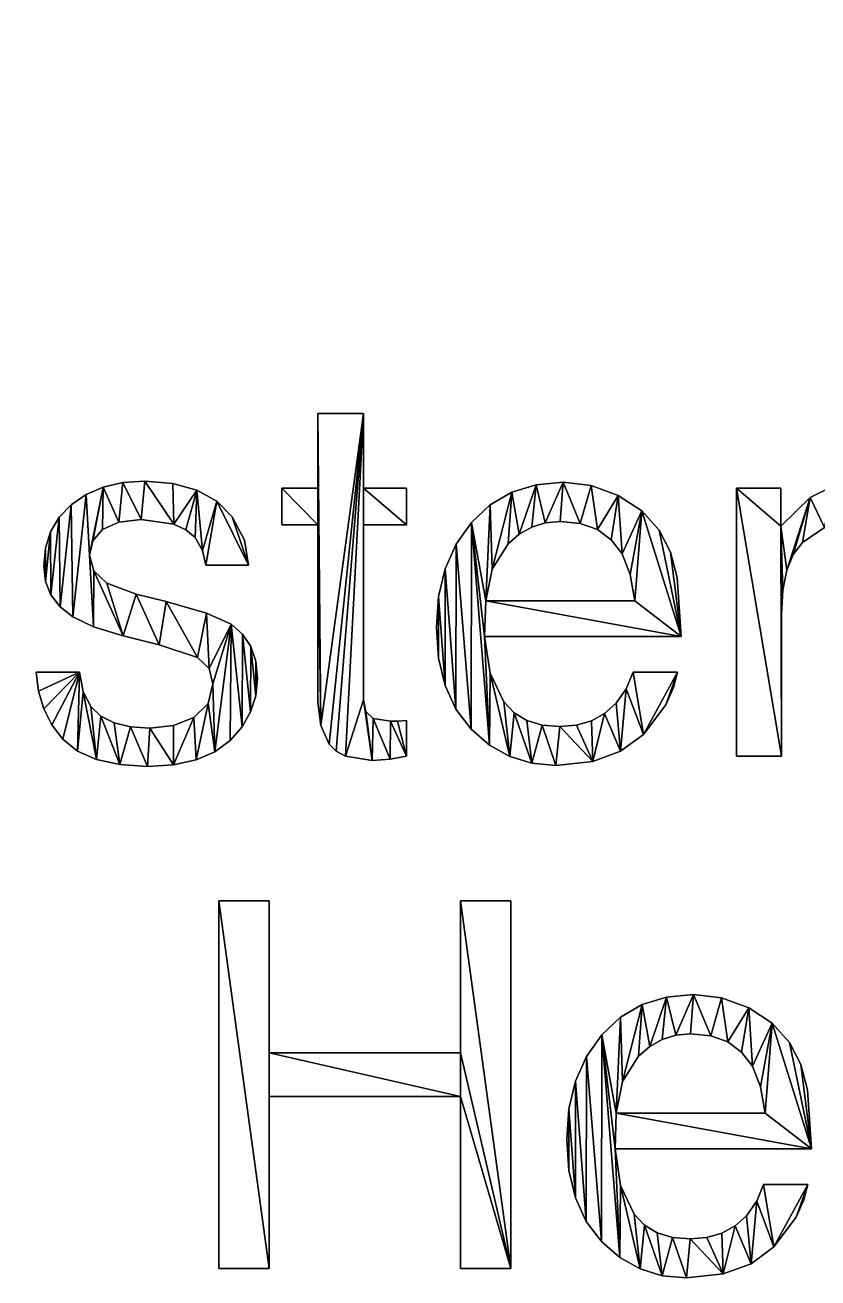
# Model space of a CAD drawing. Extents: x -74 to 237, y -40 to 259.
# Drawn here: x -37.84 to -17.42, y -37.01 to -4.75 of the extents above; entities that cross this region are included whole.
import ezdxf

# ---------------------------------------------------------------- set-up
doc = ezdxf.new("R2010")
doc.units = 0
doc.layers.get('0').update_dxf_attribs({"color": 13, "linetype": 'CONTINUOUS'})

# ---------------------------------------------------------------- blocks, each defined once
blk = doc.blocks.new('GROUP_1')
at = {"color": 178}
for p, q in [((43.294, 22.021, 0.051), (44.467, 22.021, 0.051)), ((43.294, 20.094, 0.051), (43.294, 22.021, 0.051)), ((44.467, 22.021, 0.051), (44.467, 20.094, 0.051)), ((37.322, 19.934, 0.051), (37.766, 20.123, 0.051)), ((37.766, 20.123, 0.051), (38.271, 20.237, 0.051)), ((38.271, 20.237, 0.051), (38.836, 20.275, 0.051)), ((38.836, 20.275, 0.051), (39.561, 20.218, 0.051)), ((39.561, 20.218, 0.051), (40.178, 20.046, 0.051)), ((40.178, 20.046, 0.051), (40.686, 19.76, 0.051)), ((42.36, 19.147, 0.051), (42.36, 20.094, 0.051)), ((42.36, 20.094, 0.051), (43.294, 20.094, 0.051)), ((44.467, 20.094, 0.051), (45.569, 20.094, 0.051)), ((45.569, 20.094, 0.051), (45.569, 19.147, 0.051)), ((48.284, 19.99, 0.051), (48.908, 20.184, 0.051)), ((48.908, 20.184, 0.051), (49.602, 20.249, 0.051)), ((49.602, 20.249, 0.051), (50.325, 20.163, 0.051)), ((50.325, 20.163, 0.051), (51.025, 19.904, 0.051)), ((54.066, 20.094, 0.051), (55.213, 20.094, 0.051)), ((54.066, 13.194, 0.051), (54.066, 20.094, 0.051)), ((55.213, 20.094, 0.051), (55.213, 19.115, 0.051)), ((36.939, 19.669, 0.051), (37.322, 19.934, 0.051)), ((40.686, 19.76, 0.051), (41.085, 19.36, 0.051)), ((47.729, 19.666, 0.051), (48.284, 19.99, 0.051)), ((51.025, 19.904, 0.051), (51.633, 19.509, 0.051)), ((36.63, 19.343, 0.051), (36.939, 19.669, 0.051)), ((41.085, 19.36, 0.051), (41.405, 18.758, 0.051)), ((47.244, 19.212, 0.051), (47.729, 19.666, 0.051)), ((51.633, 19.509, 0.051), (52.076, 19.012, 0.051)), ((36.41, 18.97, 0.051), (36.63, 19.343, 0.051)), ((38.168, 19.22, 0.051), (37.75, 19.031, 0.051)), ((38.746, 19.283, 0.051), (38.168, 19.22, 0.051)), ((39.585, 19.168, 0.051), (38.746, 19.283, 0.051)), ((39.895, 19.025, 0.051), (39.585, 19.168, 0.051)), ((43.294, 19.147, 0.051), (42.36, 19.147, 0.051)), ((45.569, 19.147, 0.051), (44.467, 19.147, 0.051)), ((46.849, 18.654, 0.051), (47.244, 19.212, 0.051)), ((48.796, 19.093, 0.051), (48.477, 18.913, 0.051)), ((49.147, 19.202, 0.051), (48.796, 19.093, 0.051)), ((49.531, 19.238, 0.051), (49.147, 19.202, 0.051)), ((50.048, 19.185, 0.051), (49.531, 19.238, 0.051)), ((50.486, 19.028, 0.051), (50.048, 19.185, 0.051)), ((56.332, 19.078, 0.051), (55.764, 18.696, 0.051)), ((36.277, 18.551, 0.051), (36.41, 18.97, 0.051)), ((37.497, 18.74, 0.051), (37.412, 18.368, 0.051)), ((37.75, 19.031, 0.051), (37.497, 18.74, 0.051)), ((40.131, 18.825, 0.051), (39.895, 19.025, 0.051)), ((40.323, 18.485, 0.051), (40.131, 18.825, 0.051)), ((41.405, 18.758, 0.051), (41.503, 18.11, 0.051)), ((48.477, 18.913, 0.051), (48.191, 18.661, 0.051)), ((50.844, 18.767, 0.051), (50.486, 19.028, 0.051)), ((51.122, 18.4, 0.051), (50.844, 18.767, 0.051)), ((52.076, 19.012, 0.051), (52.366, 18.447, 0.051)), ((36.233, 18.084, 0.051), (36.277, 18.551, 0.051)), ((40.408, 18.11, 0.051), (40.323, 18.485, 0.051)), ((46.567, 18.018, 0.051), (46.849, 18.654, 0.051)), ((48.191, 18.661, 0.051), (47.777, 18.006, 0.051)), ((51.333, 17.873, 0.051), (51.122, 18.4, 0.051)), ((55.764, 18.696, 0.051), (55.529, 18.39, 0.051)), ((36.28, 17.691, 0.051), (36.233, 18.084, 0.051)), ((37.412, 18.368, 0.051), (37.523, 17.962, 0.051)), ((41.503, 18.11, 0.051), (40.408, 18.11, 0.051)), ((55.529, 18.39, 0.051), (55.361, 17.981, 0.051)), ((37.523, 17.962, 0.051), (37.857, 17.646, 0.051)), ((46.398, 17.304, 0.051), (46.567, 18.018, 0.051)), ((47.777, 18.006, 0.051), (47.617, 17.195, 0.051)), ((51.451, 17.195, 0.051), (51.333, 17.873, 0.051)), ((55.361, 17.981, 0.051), (55.26, 17.469, 0.051)), ((36.42, 17.344, 0.051), (36.28, 17.691, 0.051)), ((37.857, 17.646, 0.051), (38.617, 17.363, 0.051)), ((36.654, 17.041, 0.051), (36.42, 17.344, 0.051)), ((46.342, 16.512, 0.051), (46.398, 17.304, 0.051)), ((47.617, 17.195, 0.051), (51.451, 17.195, 0.051)), ((36.981, 16.783, 0.051), (36.654, 17.041, 0.051)), ((37.515, 16.525, 0.051), (36.981, 16.783, 0.051)), ((41.059, 16.59, 0.051), (41.355, 16.336, 0.051)), ((46.398, 15.715, 0.051), (46.342, 16.512, 0.051)), ((41.355, 16.336, 0.051), (41.566, 16.018, 0.051)), ((52.643, 16.274, 0.051), (47.585, 16.274, 0.051)), ((41.566, 16.018, 0.051), (41.693, 15.637, 0.051)), ((40.49, 15.448, 0.051), (40.195, 15.733, 0.051)), ((41.693, 15.637, 0.051), (41.735, 15.192, 0.051)), ((46.566, 15.012, 0.051), (46.398, 15.715, 0.051)), ((36.1, 14.865, 0.051), (36.04, 15.359, 0.051)), ((36.04, 15.359, 0.051), (37.155, 15.359, 0.051)), ((37.155, 15.359, 0.051), (37.253, 14.847, 0.051)), ((40.588, 15.056, 0.051), (40.49, 15.448, 0.051)), ((41.735, 15.192, 0.051), (41.692, 14.747, 0.051)), ((51.232, 14.929, 0.051), (51.406, 15.359, 0.051)), ((51.406, 15.359, 0.051), (52.546, 15.359, 0.051)), ((52.546, 15.359, 0.051), (52.449, 14.957, 0.051)), ((36.234, 14.411, 0.051), (36.1, 14.865, 0.051)), ((37.253, 14.847, 0.051), (37.444, 14.47, 0.051)), ((40.466, 14.547, 0.051), (40.588, 15.056, 0.051)), ((46.845, 14.403, 0.051), (46.566, 15.012, 0.051)), ((50.968, 14.554, 0.051), (51.232, 14.929, 0.051)), ((52.449, 14.957, 0.051), (52.246, 14.512, 0.051)), ((40.099, 14.19, 0.051), (40.466, 14.547, 0.051)), ((41.692, 14.747, 0.051), (41.56, 14.333, 0.051)), ((48.081, 14.589, 0.051), (48.345, 14.312, 0.051)), ((50.674, 14.292, 0.051), (50.968, 14.554, 0.051)), ((36.443, 14, 0.051), (36.234, 14.411, 0.051)), ((37.444, 14.47, 0.051), (37.704, 14.225, 0.051)), ((37.704, 14.225, 0.051), (38.044, 14.05, 0.051)), ((41.56, 14.333, 0.051), (41.342, 13.951, 0.051)), ((44.528, 14.343, 0.051), (44.712, 14.161, 0.051)), ((47.237, 13.887, 0.051), (46.845, 14.403, 0.051)), ((48.345, 14.312, 0.051), (48.672, 14.113, 0.051)), ((50.335, 14.104, 0.051), (50.674, 14.292, 0.051)), ((36.726, 13.629, 0.051), (36.443, 14, 0.051)), ((38.044, 14.05, 0.051), (38.464, 13.945, 0.051)), ((38.464, 13.945, 0.051), (38.965, 13.91, 0.051)), ((38.965, 13.91, 0.051), (39.571, 13.98, 0.051)), ((39.571, 13.98, 0.051), (40.099, 14.19, 0.051)), ((41.342, 13.951, 0.051), (41.036, 13.6, 0.051)), ((43.584, 13.5, 0.051), (43.367, 13.978, 0.051)), ((44.712, 14.161, 0.051), (45.163, 14.09, 0.051)), ((45.163, 14.09, 0.051), (45.343, 14.093, 0.051)), ((45.343, 14.093, 0.051), (45.569, 14.109, 0.051)), ((45.569, 14.109, 0.051), (45.569, 13.194, 0.051)), ((47.71, 13.477, 0.051), (47.237, 13.887, 0.051)), ((48.672, 14.113, 0.051), (49.063, 13.994, 0.051)), ((49.063, 13.994, 0.051), (49.518, 13.955, 0.051)), ((49.518, 13.955, 0.051), (49.949, 13.992, 0.051)), ((49.949, 13.992, 0.051), (50.335, 14.104, 0.051)), ((37.103, 13.324, 0.051), (36.726, 13.629, 0.051)), ((41.036, 13.6, 0.051), (40.641, 13.307, 0.051)), ((37.592, 13.105, 0.051), (37.103, 13.324, 0.051)), ((40.641, 13.307, 0.051), (40.154, 13.098, 0.051)), ((43.762, 13.319, 0.051), (43.584, 13.5, 0.051)), ((44.005, 13.189, 0.051), (43.762, 13.319, 0.051)), ((48.231, 13.184, 0.051), (47.71, 13.477, 0.051)), ((38.193, 12.974, 0.051), (37.592, 13.105, 0.051)), ((38.907, 12.93, 0.051), (38.193, 12.974, 0.051)), ((39.576, 12.972, 0.051), (38.907, 12.93, 0.051)), ((40.154, 13.098, 0.051), (39.576, 12.972, 0.051)), ((44.686, 13.085, 0.051), (44.005, 13.189, 0.051)), ((45.153, 13.111, 0.051), (44.686, 13.085, 0.051)), ((45.569, 13.194, 0.051), (45.153, 13.111, 0.051)), ((48.802, 13.008, 0.051), (48.231, 13.184, 0.051)), ((49.421, 12.95, 0.051), (48.802, 13.008, 0.051)), ((55.226, 13.194, 0.051), (54.066, 13.194, 0.051)), ((40.743, 9.464, 0.051), (42.038, 9.464, 0.051)), ((40.743, 0, 0.051), (40.743, 9.464, 0.051)), ((42.038, 9.464, 0.051), (42.038, 5.554, 0.051)), ((46.961, 5.554, 0.051), (46.961, 9.464, 0.051)), ((46.961, 9.464, 0.051), (48.256, 9.464, 0.051)), ((48.256, 9.464, 0.051), (48.256, 0, 0.051)), ((51.086, 6.471, 0.051), (51.641, 6.795, 0.051)), ((51.641, 6.795, 0.051), (52.265, 6.99, 0.051)), ((52.265, 6.99, 0.051), (52.959, 7.055, 0.051)), ((52.959, 7.055, 0.051), (53.682, 6.968, 0.051)), ((53.682, 6.968, 0.051), (54.382, 6.71, 0.051)), ((50.601, 6.017, 0.051), (51.086, 6.471, 0.051)), ((54.382, 6.71, 0.051), (54.99, 6.315, 0.051)), ((54.99, 6.315, 0.051), (55.433, 5.818, 0.051)), ((50.206, 5.46, 0.051), (50.601, 6.017, 0.051)), ((52.153, 5.899, 0.051), (51.834, 5.719, 0.051)), ((52.504, 6.007, 0.051), (52.153, 5.899, 0.051)), ((52.888, 6.043, 0.051), (52.504, 6.007, 0.051)), ((53.405, 5.991, 0.051), (52.888, 6.043, 0.051)), ((53.843, 5.834, 0.051), (53.405, 5.991, 0.051)), ((54.201, 5.572, 0.051), (53.843, 5.834, 0.051)), ((55.433, 5.818, 0.051), (55.723, 5.252, 0.051)), ((42.038, 5.554, 0.051), (46.961, 5.554, 0.051)), ((51.834, 5.719, 0.051), (51.548, 5.467, 0.051)), ((54.479, 5.206, 0.051), (54.201, 5.572, 0.051)), ((49.924, 4.824, 0.051), (50.206, 5.46, 0.051)), ((51.548, 5.467, 0.051), (51.134, 4.812, 0.051)), ((54.69, 4.679, 0.051), (54.479, 5.206, 0.051)), ((49.755, 4.11, 0.051), (49.924, 4.824, 0.051)), ((51.134, 4.812, 0.051), (50.974, 4.001, 0.051)), ((54.808, 4.001, 0.051), (54.69, 4.679, 0.051)), ((46.961, 4.426, 0.051), (42.038, 4.426, 0.051)), ((42.038, 4.426, 0.051), (42.038, 0, 0.051)), ((46.961, 0, 0.051), (46.961, 4.426, 0.051)), ((49.699, 3.318, 0.051), (49.755, 4.11, 0.051)), ((50.974, 4.001, 0.051), (54.808, 4.001, 0.051)), ((49.755, 2.521, 0.051), (49.699, 3.318, 0.051)), ((56, 3.08, 0.051), (50.942, 3.08, 0.051)), ((49.923, 1.818, 0.051), (49.755, 2.521, 0.051)), ((54.589, 1.735, 0.051), (54.763, 2.165, 0.051)), ((54.763, 2.165, 0.051), (55.903, 2.165, 0.051)), ((55.903, 2.165, 0.051), (55.805, 1.763, 0.051)), ((50.202, 1.208, 0.051), (49.923, 1.818, 0.051)), ((54.324, 1.359, 0.051), (54.589, 1.735, 0.051)), ((55.805, 1.763, 0.051), (55.603, 1.318, 0.051)), ((51.438, 1.395, 0.051), (51.702, 1.117, 0.051)), ((54.031, 1.097, 0.051), (54.324, 1.359, 0.051)), ((50.594, 0.693, 0.051), (50.202, 1.208, 0.051)), ((51.702, 1.117, 0.051), (52.029, 0.919, 0.051)), ((53.691, 0.91, 0.051), (54.031, 1.097, 0.051)), ((51.067, 0.282, 0.051), (50.594, 0.693, 0.051)), ((52.029, 0.919, 0.051), (52.42, 0.8, 0.051)), ((52.42, 0.8, 0.051), (52.875, 0.76, 0.051)), ((52.875, 0.76, 0.051), (53.306, 0.798, 0.051)), ((53.306, 0.798, 0.051), (53.691, 0.91, 0.051)), ((51.588, -0.01, 0.051), (51.067, 0.282, 0.051)), ((42.038, 0, 0.051), (40.743, 0, 0.051)), ((48.256, 0, 0.051), (46.961, 0, 0.051)), ((52.159, -0.186, 0.051), (51.588, -0.01, 0.051)), ((52.778, -0.245, 0.051), (52.159, -0.186, 0.051))]:
    blk.add_line(p, q, dxfattribs=at)
for points in [[(55.213, 19.115, 0.051), (55.961, 19.856, 0.051), (56.573, 20.151, 0.051)], [(43.367, 13.978, 0.051), (43.294, 14.58, 0.051), (43.294, 19.147, 0.051)], [(44.467, 19.147, 0.051), (44.467, 14.644, 0.051), (44.528, 14.343, 0.051)], [(52.366, 18.447, 0.051), (52.54, 17.794, 0.051), (52.643, 16.274, 0.051)], [(55.26, 17.469, 0.051), (55.226, 16.854, 0.051), (55.226, 13.194, 0.051)], [(38.617, 17.363, 0.051), (39.384, 17.176, 0.051), (40.427, 16.878, 0.051), (41.059, 16.59, 0.051)], [(40.195, 15.733, 0.051), (39.203, 16.061, 0.051), (38.282, 16.293, 0.051), (37.515, 16.525, 0.051)], [(47.585, 16.274, 0.051), (47.725, 15.328, 0.051), (48.081, 14.589, 0.051)], [(52.246, 14.512, 0.051), (51.676, 13.749, 0.051), (51.085, 13.317, 0.051)], [(51.085, 13.317, 0.051), (50.368, 13.053, 0.051), (49.421, 12.95, 0.051)], [(55.723, 5.252, 0.051), (55.896, 4.6, 0.051), (56, 3.08, 0.051)], [(50.942, 3.08, 0.051), (51.082, 2.133, 0.051), (51.438, 1.395, 0.051)], [(55.603, 1.318, 0.051), (55.033, 0.554, 0.051), (54.442, 0.122, 0.051)], [(54.442, 0.122, 0.051), (53.725, -0.142, 0.051), (52.778, -0.245, 0.051)]]:
    blk.add_polyline3d(points, dxfattribs=at)
mesh = blk.add_polyface()
corners = [(29.544, 103.639, 0), (53.445, 110.336, 0), (114.584, 103.639, 0), (34.664, 119.937, 0), (34.447, 120.09, 0), (34.259, 120.278, 0), (34.107, 120.495, 0), (62.053, 110.336, 0), (62.054, 120.765, 0), (77.318, 120.359, 0), (85.926, 120.359, 0), (88.269, 36.96, 0), (106.48, 32.462, 0), (88.158, 32.463, 0), (90.145, 39.485, 0), (98.654, 38.949, 0), (98.654, 45.949, 0), (127.995, 25.795, 0), (106.48, 7.449, 0), (98.957, 60.282, 0), (30.746, 50.864, 0), (29.544, 60.282, 0), (39.255, 50.864, 0), (53.447, 52.625, 0), (39.255, 45.891, 0), (51.303, 39.485, 0), (62.054, 52.625, 0), (62.056, 47.283, 0), (64.754, 39.485, 0), (76.694, 39.485, 0), (98.957, 58.341, 0), (130.021, 53.059, 0), (130.021, 58.341, 0), (62.878, 36.96, 0), (78.191, 32.463, 0), (62.767, 32.463, 0), (78.312, 37.022, 0), (24.22, 121.172, 0), (27.833, 143.627), (24.494, 42.269, 0), (27.106, 32.436, 0), (30.746, 45.891, 0), (52.8, 32.463, 0), (52.921, 37.022, 0), (53.447, 47.283, 0), (14.919, 87.125, 0), (15.711, 121.172, 0), (20.742, 58.916, 0), (15.711, 126.144, 0)]
mesh.append_faces([[corners[k] for k in face] for face in [(11, 12, 13), (31, 30, 32), (33, 34, 35), (34, 29, 36), (42, 25, 43)]], dxfattribs={"vtx0": -1})
mesh.append_faces([[corners[k] for k in face] for face in [(0, 1, 2), (3, 0, 4), (4, 0, 5), (5, 0, 6), (15, 14, 16), (12, 17, 18), (19, 20, 21), (20, 19, 22), (22, 23, 24), (23, 19, 26), (26, 19, 27), (29, 19, 14), (39, 38, 40), (40, 41, 42), (21, 38, 0), (41, 21, 20), (25, 44, 28), (44, 25, 23), (45, 46, 47), (46, 45, 48), (47, 37, 39)]], dxfattribs={"vtx0": -1, "vtx1": -1})
mesh.append_faces([[corners[k] for k in face] for face in [(1, 0, 3), (2, 7, 8), (2, 8, 9), (12, 14, 15), (22, 19, 23), (24, 23, 25), (27, 19, 28), (28, 19, 29), (14, 19, 16), (16, 30, 31), (34, 28, 29), (37, 38, 39), (40, 38, 21), (40, 21, 41), (42, 24, 25)]], dxfattribs={"vtx0": -1, "vtx1": -1, "vtx2": -1})
mesh.append_faces([[corners[k] for k in face] for face in [(2, 1, 7), (2, 9, 10), (12, 11, 14), (16, 19, 30), (34, 33, 28), (42, 41, 24), (28, 44, 27), (47, 46, 37)]], dxfattribs={"vtx0": -1, "vtx2": -1})
mesh = blk.add_polyface()
corners = [(64.754, 39.485, 10), (53.447, 47.283, 10), (51.303, 39.485, 10), (62.056, 47.283, 10), (78.191, 32.462, 10), (62.878, 36.959, 10), (62.767, 32.462, 10), (76.694, 39.485, 10), (78.312, 37.021, 10), (126.997, 7.449, 10), (106.48, 32.462, 10), (106.48, 7.449, 10), (29.544, 60.282, 10), (30.746, 50.864, 10), (98.957, 60.282, 10), (30.746, 45.891, 10), (39.255, 50.864, 10), (53.447, 52.624, 10), (62.054, 52.624, 10), (90.145, 39.485, 10), (98.654, 45.949, 10), (98.654, 38.949, 10), (98.957, 58.341, 10), (130.021, 53.059, 10), (15.711, 126.144, 10), (14.919, 87.125, 10), (15.711, 121.171, 10), (20.742, 58.916, 10), (24.22, 121.171, 10), (24.494, 42.268, 10), (24.22, 126.144, 10), (34.259, 120.277, 10), (29.544, 103.639, 10), (34.447, 120.089, 10), (34.664, 119.937, 10), (53.445, 110.336, 10), (114.584, 103.639, 10), (62.053, 110.336, 10), (62.053, 115.677, 10), (62.053, 120.358, 10), (77.318, 120.358, 10), (85.926, 120.358, 10), (130.021, 58.341, 10), (27.833, 143.627, 10), (27.106, 32.436, 10), (52.8, 32.462, 10), (39.255, 45.891, 10), (52.921, 37.021, 10), (88.269, 36.959, 10), (88.158, 32.462, 10)]
mesh.append_faces([[corners[k] for k in face] for face in [(4, 5, 6), (7, 4, 8), (9, 10, 11), (2, 45, 47), (10, 48, 49)]], dxfattribs={"vtx0": -1})
mesh.append_faces([[corners[k] for k in face] for face in [(0, 1, 2), (1, 0, 3), (5, 4, 0), (12, 13, 14), (13, 12, 15), (17, 2, 1), (20, 19, 21), (14, 20, 22), (24, 25, 26), (27, 26, 25), (26, 27, 28), (28, 29, 30), (31, 32, 33), (33, 32, 34), (35, 36, 37), (37, 36, 38), (40, 36, 41), (15, 45, 46), (46, 45, 16), (32, 43, 12), (48, 10, 19)]], dxfattribs={"vtx0": -1, "vtx1": -1})
mesh.append_faces([[corners[k] for k in face] for face in [(0, 4, 7), (14, 16, 17), (17, 16, 2), (14, 3, 0), (14, 0, 7), (14, 19, 20), (20, 23, 22), (34, 32, 35), (38, 36, 39), (43, 30, 29), (43, 44, 12), (12, 44, 15), (16, 45, 2), (19, 10, 21)]], dxfattribs={"vtx0": -1, "vtx1": -1, "vtx2": -1})
mesh.append_faces([[corners[k] for k in face] for face in [(14, 13, 16), (14, 17, 18), (14, 18, 3), (14, 7, 19), (28, 27, 29), (35, 32, 36), (43, 29, 44), (15, 44, 45)]], dxfattribs={"vtx0": -1, "vtx2": -1})
mesh.append_faces([[corners[k] for k in face] for face in [(42, 22, 23)]], dxfattribs={"vtx1": -1})
mesh = blk.add_polyface(dxfattribs=at)
corners = [(44.686, 13.085, 0.051), (44.467, 14.644, 0.051), (44.005, 13.189, 0.051), (44.528, 14.343, 0.051), (44.712, 14.161, 0.051), (45.153, 13.111, 0.051), (45.163, 14.09, 0.051), (45.569, 13.194, 0.051), (45.343, 14.093, 0.051), (45.569, 14.109, 0.051), (45.569, 19.147, 0.051), (44.467, 20.094, 0.051), (44.467, 19.147, 0.051), (45.569, 20.094, 0.051), (43.367, 13.978, 0.051), (43.294, 19.147, 0.051), (43.294, 14.58, 0.051), (43.294, 20.094, 0.051), (43.294, 22.021, 0.051), (44.467, 22.021, 0.051), (43.584, 13.5, 0.051), (43.762, 13.319, 0.051), (42.36, 20.094, 0.051), (42.36, 19.147, 0.051)]
mesh.append_faces([[corners[k] for k in face] for face in [(8, 7, 9), (11, 10, 13), (14, 15, 16), (15, 22, 23)]], dxfattribs={"vtx0": -1, "color": 178})
mesh.append_faces([[corners[k] for k in face] for face in [(0, 1, 2), (1, 0, 3), (3, 0, 4), (4, 5, 6), (6, 7, 8), (10, 11, 12), (17, 14, 18), (18, 14, 19), (19, 12, 11), (22, 15, 17)]], dxfattribs={"vtx0": -1, "vtx1": -1, "color": 178})
mesh.append_faces([[corners[k] for k in face] for face in [(15, 14, 17), (19, 2, 1)]], dxfattribs={"vtx0": -1, "vtx1": -1, "vtx2": -1, "color": 178})
mesh.append_faces([[corners[k] for k in face] for face in [(4, 0, 5), (6, 5, 7), (19, 14, 20), (19, 20, 21), (19, 21, 2), (19, 1, 12)]], dxfattribs={"vtx0": -1, "vtx2": -1, "color": 178})
mesh = blk.add_polyface(dxfattribs=at)
corners = [(36.1, 14.865, 0.051), (37.155, 15.359, 0.051), (36.04, 15.359, 0.051), (36.234, 14.411, 0.051), (36.443, 14, 0.051), (36.726, 13.629, 0.051), (37.103, 13.324, 0.051), (37.253, 14.847, 0.051), (37.592, 13.105, 0.051), (37.444, 14.47, 0.051), (37.704, 14.225, 0.051), (38.193, 12.974, 0.051), (38.044, 14.05, 0.051), (38.464, 13.945, 0.051), (38.907, 12.93, 0.051), (38.965, 13.91, 0.051), (39.576, 12.972, 0.051), (39.571, 13.98, 0.051), (40.099, 14.19, 0.051), (40.154, 13.098, 0.051), (40.466, 14.547, 0.051), (40.641, 13.307, 0.051), (40.588, 15.056, 0.051), (36.28, 17.691, 0.051), (36.277, 18.551, 0.051), (36.233, 18.084, 0.051), (36.41, 18.97, 0.051), (36.42, 17.344, 0.051), (36.63, 19.343, 0.051), (36.654, 17.041, 0.051), (36.939, 19.669, 0.051), (36.981, 16.783, 0.051), (37.322, 19.934, 0.051), (37.515, 16.525, 0.051), (37.412, 18.368, 0.051), (37.523, 17.962, 0.051), (38.282, 16.293, 0.051), (37.857, 17.646, 0.051), (38.617, 17.363, 0.051), (39.203, 16.061, 0.051), (39.384, 17.176, 0.051), (40.195, 15.733, 0.051), (40.427, 16.878, 0.051), (40.49, 15.448, 0.051), (41.059, 16.59, 0.051), (41.036, 13.6, 0.051), (41.342, 13.951, 0.051), (41.355, 16.336, 0.051), (41.56, 14.333, 0.051), (41.566, 16.018, 0.051), (41.692, 14.747, 0.051), (41.693, 15.637, 0.051), (41.735, 15.192, 0.051), (37.766, 20.123, 0.051), (37.497, 18.74, 0.051), (37.75, 19.031, 0.051), (38.168, 19.22, 0.051), (38.271, 20.237, 0.051), (38.746, 19.283, 0.051), (38.836, 20.275, 0.051), (39.585, 19.168, 0.051), (39.561, 20.218, 0.051), (40.178, 20.046, 0.051), (39.895, 19.025, 0.051), (40.131, 18.825, 0.051), (40.323, 18.485, 0.051), (40.686, 19.76, 0.051), (40.408, 18.11, 0.051), (41.503, 18.11, 0.051), (41.085, 19.36, 0.051), (41.405, 18.758, 0.051)]
mesh.append_faces([[corners[k] for k in face] for face in [(0, 1, 2), (23, 24, 25), (51, 50, 52), (69, 68, 70)]], dxfattribs={"vtx0": -1, "color": 178})
mesh.append_faces([[corners[k] for k in face] for face in [(1, 6, 7), (7, 8, 9), (9, 8, 10), (10, 11, 12), (12, 11, 13), (13, 14, 15), (15, 16, 17), (17, 16, 18), (18, 19, 20), (20, 21, 22), (24, 23, 26), (26, 27, 28), (28, 29, 30), (30, 31, 32), (34, 33, 35), (35, 36, 37), (37, 36, 38), (38, 39, 40), (40, 41, 42), (42, 43, 44), (44, 46, 47), (47, 48, 49), (49, 50, 51), (53, 56, 57), (57, 58, 59), (59, 60, 61), (61, 60, 62), (62, 65, 66), (66, 68, 69)]], dxfattribs={"vtx0": -1, "vtx1": -1, "color": 178})
mesh.append_faces([[corners[k] for k in face] for face in [(32, 33, 34), (44, 22, 21)]], dxfattribs={"vtx0": -1, "vtx1": -1, "vtx2": -1, "color": 178})
mesh.append_faces([[corners[k] for k in face] for face in [(1, 0, 3), (1, 3, 4), (1, 4, 5), (1, 5, 6), (7, 6, 8), (10, 8, 11), (13, 11, 14), (15, 14, 16), (18, 16, 19), (20, 19, 21), (26, 23, 27), (28, 27, 29), (30, 29, 31), (32, 31, 33), (35, 33, 36), (38, 36, 39), (40, 39, 41), (42, 41, 43), (44, 43, 22), (44, 21, 45), (44, 45, 46), (47, 46, 48), (49, 48, 50), (34, 53, 32), (53, 34, 54), (53, 54, 55), (53, 55, 56), (57, 56, 58), (59, 58, 60), (62, 60, 63), (62, 63, 64), (62, 64, 65), (66, 65, 67), (66, 67, 68)]], dxfattribs={"vtx0": -1, "vtx2": -1, "color": 178})
mesh = blk.add_polyface(dxfattribs=at)
corners = [(46.398, 15.715, 0.051), (46.398, 17.304, 0.051), (46.342, 16.512, 0.051), (46.566, 15.012, 0.051), (46.567, 18.018, 0.051), (46.845, 14.403, 0.051), (46.849, 18.654, 0.051), (47.237, 13.887, 0.051), (47.244, 19.212, 0.051), (47.71, 13.477, 0.051), (47.585, 16.274, 0.051), (47.725, 15.328, 0.051), (48.231, 13.184, 0.051), (48.081, 14.589, 0.051), (48.345, 14.312, 0.051), (48.802, 13.008, 0.051), (48.672, 14.113, 0.051), (49.063, 13.994, 0.051), (49.421, 12.95, 0.051), (49.518, 13.955, 0.051), (50.368, 13.053, 0.051), (49.949, 13.992, 0.051), (50.335, 14.104, 0.051), (50.674, 14.292, 0.051), (51.085, 13.317, 0.051), (50.968, 14.554, 0.051), (51.232, 14.929, 0.051), (51.676, 13.749, 0.051), (51.406, 15.359, 0.051), (52.546, 15.359, 0.051), (52.246, 14.512, 0.051), (52.449, 14.957, 0.051), (52.643, 16.274, 0.051), (47.617, 17.195, 0.051), (51.451, 17.195, 0.051), (51.633, 19.509, 0.051), (52.076, 19.012, 0.051), (52.366, 18.447, 0.051), (52.54, 17.794, 0.051), (47.729, 19.666, 0.051), (47.777, 18.006, 0.051), (48.284, 19.99, 0.051), (48.191, 18.661, 0.051), (48.477, 18.913, 0.051), (48.908, 20.184, 0.051), (48.796, 19.093, 0.051), (49.147, 19.202, 0.051), (49.602, 20.249, 0.051), (49.531, 19.238, 0.051), (50.048, 19.185, 0.051), (50.325, 20.163, 0.051), (50.486, 19.028, 0.051), (51.025, 19.904, 0.051), (50.844, 18.767, 0.051), (51.122, 18.4, 0.051), (51.333, 17.873, 0.051)]
mesh.append_faces([[corners[k] for k in face] for face in [(0, 1, 2), (29, 30, 31), (37, 32, 38)]], dxfattribs={"vtx0": -1, "color": 178})
mesh.append_faces([[corners[k] for k in face] for face in [(1, 3, 4), (4, 5, 6), (6, 7, 8), (10, 9, 11), (11, 12, 13), (13, 12, 14), (14, 15, 16), (16, 15, 17), (17, 18, 19), (19, 20, 21), (21, 20, 22), (22, 20, 23), (23, 24, 25), (25, 24, 26), (26, 27, 28), (28, 27, 29), (32, 33, 10), (33, 32, 34), (35, 32, 36), (36, 32, 37), (8, 33, 39), (39, 40, 41), (41, 43, 44), (44, 46, 47), (47, 49, 50), (50, 51, 52), (52, 54, 35)]], dxfattribs={"vtx0": -1, "vtx1": -1, "color": 178})
mesh.append_faces([[corners[k] for k in face] for face in [(8, 9, 10), (34, 32, 35), (33, 8, 10)]], dxfattribs={"vtx0": -1, "vtx1": -1, "vtx2": -1, "color": 178})
mesh.append_faces([[corners[k] for k in face] for face in [(1, 0, 3), (4, 3, 5), (6, 5, 7), (8, 7, 9), (11, 9, 12), (14, 12, 15), (17, 15, 18), (19, 18, 20), (23, 20, 24), (26, 24, 27), (29, 27, 30), (39, 33, 40), (41, 40, 42), (41, 42, 43), (44, 43, 45), (44, 45, 46), (47, 46, 48), (47, 48, 49), (50, 49, 51), (52, 51, 53), (52, 53, 54), (35, 54, 55), (35, 55, 34)]], dxfattribs={"vtx0": -1, "vtx2": -1, "color": 178})
mesh = blk.add_polyface(dxfattribs=at)
corners = [(63.35, 13.194, 0.051), (62.145, 17.988, 0.051), (62.145, 13.194, 0.051), (62.355, 19.998, 0.051), (62.773, 19.684, 0.051), (63.08, 19.244, 0.051), (63.283, 18.609, 0.051), (63.35, 17.788, 0.051), (59.291, 13.194, 0.051), (58.112, 17.698, 0.051), (58.112, 13.194, 0.051), (58.589, 19.843, 0.051), (58.86, 19.557, 0.051), (59.105, 19.16, 0.051), (59.291, 17.208, 0.051), (59.525, 19.643, 0.051), (59.415, 18.125, 0.051), (59.569, 18.468, 0.051), (60.013, 19.982, 0.051), (59.784, 18.735, 0.051), (60.325, 19.078, 0.051), (60.567, 20.182, 0.051), (60.96, 19.193, 0.051), (61.185, 20.249, 0.051), (61.418, 19.128, 0.051), (61.826, 20.186, 0.051), (61.801, 18.935, 0.051), (62.059, 18.569, 0.051), (55.226, 13.194, 0.051), (54.066, 20.094, 0.051), (54.066, 13.194, 0.051), (55.213, 19.115, 0.051), (55.226, 16.854, 0.051), (55.26, 17.469, 0.051), (55.361, 17.981, 0.051), (55.961, 19.856, 0.051), (55.529, 18.39, 0.051), (55.764, 18.696, 0.051), (56.332, 19.078, 0.051), (56.573, 20.151, 0.051), (56.959, 19.205, 0.051), (57.262, 20.249, 0.051), (57.566, 19.085, 0.051), (58.006, 20.148, 0.051), (57.784, 18.934, 0.051), (57.945, 18.722, 0.051), (58.07, 18.305, 0.051), (55.213, 20.094, 0.051)]
mesh.append_faces([[corners[k] for k in face] for face in [(0, 1, 2), (6, 0, 7), (8, 9, 10), (28, 29, 30)]], dxfattribs={"vtx0": -1, "color": 178})
mesh.append_faces([[corners[k] for k in face] for face in [(3, 0, 4), (4, 0, 5), (5, 0, 6), (11, 8, 12), (12, 8, 13), (13, 14, 15), (15, 17, 18), (18, 20, 21), (21, 22, 23), (23, 24, 25), (25, 27, 3), (31, 34, 35), (35, 38, 39), (39, 40, 41), (41, 42, 43), (43, 46, 11)]], dxfattribs={"vtx0": -1, "vtx1": -1, "color": 178})
mesh.append_faces([[corners[k] for k in face] for face in [(1, 0, 3), (9, 8, 11), (29, 28, 31)]], dxfattribs={"vtx0": -1, "vtx1": -1, "vtx2": -1, "color": 178})
mesh.append_faces([[corners[k] for k in face] for face in [(13, 8, 14), (15, 14, 16), (15, 16, 17), (18, 17, 19), (18, 19, 20), (21, 20, 22), (23, 22, 24), (25, 24, 26), (25, 26, 27), (3, 27, 1), (31, 28, 32), (31, 32, 33), (31, 33, 34), (35, 34, 36), (35, 36, 37), (35, 37, 38), (39, 38, 40), (41, 40, 42), (43, 42, 44), (43, 44, 45), (43, 45, 46), (11, 46, 9)]], dxfattribs={"vtx0": -1, "vtx2": -1, "color": 178})
mesh.append_faces([[corners[k] for k in face] for face in [(47, 29, 31)]], dxfattribs={"vtx1": -1, "color": 178})
mesh = blk.add_polyface(dxfattribs=at)
corners = [(48.256, 0, 0.051), (46.961, 4.426, 0.051), (46.961, 0, 0.051), (46.961, 5.554, 0.051), (46.961, 9.464, 0.051), (48.256, 9.464, 0.051), (42.038, 5.554, 0.051), (42.038, 4.426, 0.051), (42.038, 0, 0.051), (40.743, 9.464, 0.051), (40.743, 0, 0.051), (42.038, 9.464, 0.051)]
mesh.append_faces([[corners[k] for k in face] for face in [(0, 1, 2), (4, 0, 5), (8, 9, 10)]], dxfattribs={"vtx0": -1, "color": 178})
mesh.append_faces([[corners[k] for k in face] for face in [(3, 0, 4), (1, 6, 7), (6, 1, 3), (9, 8, 11), (11, 7, 6)]], dxfattribs={"vtx0": -1, "vtx1": -1, "color": 178})
mesh.append_faces([[corners[k] for k in face] for face in [(1, 0, 3)]], dxfattribs={"vtx0": -1, "vtx1": -1, "vtx2": -1, "color": 178})
mesh.append_faces([[corners[k] for k in face] for face in [(11, 8, 7)]], dxfattribs={"vtx0": -1, "vtx2": -1, "color": 178})
mesh = blk.add_polyface(dxfattribs=at)
corners = [(49.755, 2.521, 0.051), (49.755, 4.11, 0.051), (49.699, 3.318, 0.051), (49.923, 1.818, 0.051), (49.924, 4.824, 0.051), (50.202, 1.208, 0.051), (50.206, 5.46, 0.051), (50.594, 0.693, 0.051), (50.601, 6.017, 0.051), (51.067, 0.282, 0.051), (50.942, 3.08, 0.051), (51.082, 2.133, 0.051), (51.588, -0.01, 0.051), (51.438, 1.395, 0.051), (51.702, 1.117, 0.051), (52.159, -0.186, 0.051), (52.029, 0.919, 0.051), (52.42, 0.8, 0.051), (52.778, -0.245, 0.051), (52.875, 0.76, 0.051), (53.725, -0.142, 0.051), (53.306, 0.798, 0.051), (53.691, 0.91, 0.051), (54.031, 1.097, 0.051), (54.442, 0.122, 0.051), (54.324, 1.359, 0.051), (54.589, 1.735, 0.051), (55.033, 0.554, 0.051), (54.763, 2.165, 0.051), (55.903, 2.165, 0.051), (55.603, 1.318, 0.051), (55.805, 1.763, 0.051), (56, 3.08, 0.051), (50.974, 4.001, 0.051), (54.808, 4.001, 0.051), (54.99, 6.315, 0.051), (55.433, 5.818, 0.051), (55.723, 5.252, 0.051), (55.896, 4.6, 0.051), (51.086, 6.471, 0.051), (51.134, 4.812, 0.051), (51.641, 6.795, 0.051), (51.548, 5.467, 0.051), (51.834, 5.719, 0.051), (52.265, 6.99, 0.051), (52.153, 5.899, 0.051), (52.504, 6.007, 0.051), (52.959, 7.055, 0.051), (52.888, 6.043, 0.051), (53.405, 5.991, 0.051), (53.682, 6.968, 0.051), (53.843, 5.834, 0.051), (54.382, 6.71, 0.051), (54.201, 5.572, 0.051), (54.479, 5.206, 0.051), (54.69, 4.679, 0.051)]
mesh.append_faces([[corners[k] for k in face] for face in [(0, 1, 2), (29, 30, 31), (37, 32, 38)]], dxfattribs={"vtx0": -1, "color": 178})
mesh.append_faces([[corners[k] for k in face] for face in [(1, 3, 4), (4, 5, 6), (6, 7, 8), (10, 9, 11), (11, 12, 13), (13, 12, 14), (14, 15, 16), (16, 15, 17), (17, 18, 19), (19, 20, 21), (21, 20, 22), (22, 20, 23), (23, 24, 25), (25, 24, 26), (26, 27, 28), (28, 27, 29), (32, 33, 10), (33, 32, 34), (35, 32, 36), (36, 32, 37), (8, 33, 39), (39, 40, 41), (41, 43, 44), (44, 46, 47), (47, 49, 50), (50, 51, 52), (52, 54, 35)]], dxfattribs={"vtx0": -1, "vtx1": -1, "color": 178})
mesh.append_faces([[corners[k] for k in face] for face in [(8, 9, 10), (34, 32, 35), (33, 8, 10)]], dxfattribs={"vtx0": -1, "vtx1": -1, "vtx2": -1, "color": 178})
mesh.append_faces([[corners[k] for k in face] for face in [(1, 0, 3), (4, 3, 5), (6, 5, 7), (8, 7, 9), (11, 9, 12), (14, 12, 15), (17, 15, 18), (19, 18, 20), (23, 20, 24), (26, 24, 27), (29, 27, 30), (39, 33, 40), (41, 40, 42), (41, 42, 43), (44, 43, 45), (44, 45, 46), (47, 46, 48), (47, 48, 49), (50, 49, 51), (52, 51, 53), (52, 53, 54), (35, 54, 55), (35, 55, 34)]], dxfattribs={"vtx0": -1, "vtx2": -1, "color": 178})

msp = doc.modelspace()

# ---------------------------------------------------------------- block references
msp.add_blockref('GROUP_1', (-73.589, -36.768))

doc.saveas('drawing.dxf')
